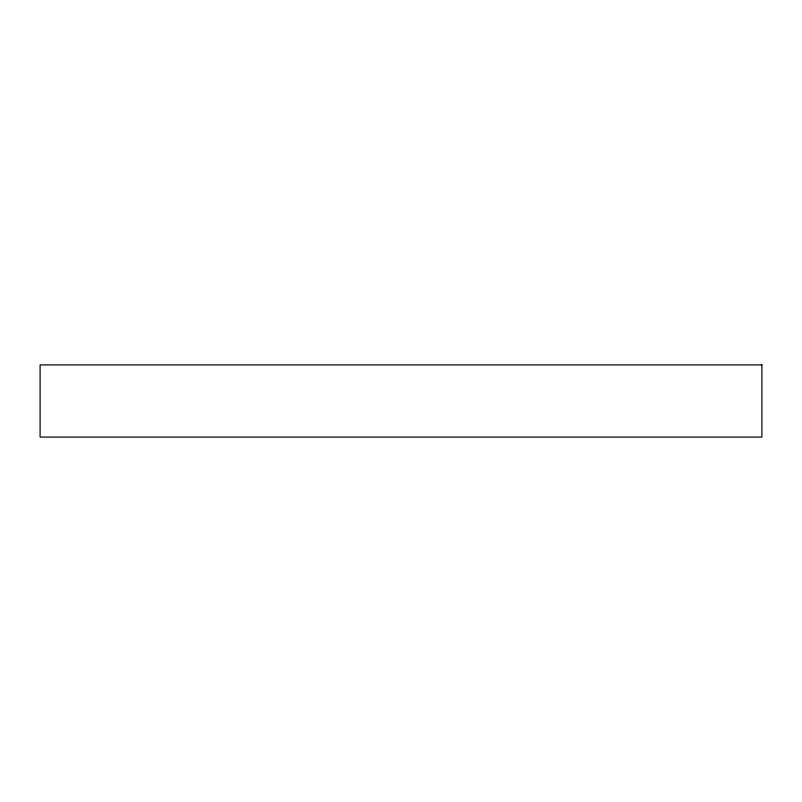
<?xml version="1.0" encoding="UTF-8"?>
<svg xmlns="http://www.w3.org/2000/svg" width="802" height="802" viewBox="0 0 802 802"><rect width="100%" height="100%" fill="white"/><g stroke="black" fill="none" stroke-linecap="round" stroke-linejoin="round"><path stroke-width="1.2" d="M761.9 364.91L40.1 364.91L40.1 437.09L761.9 437.09L761.9 364.91"/></g></svg>
